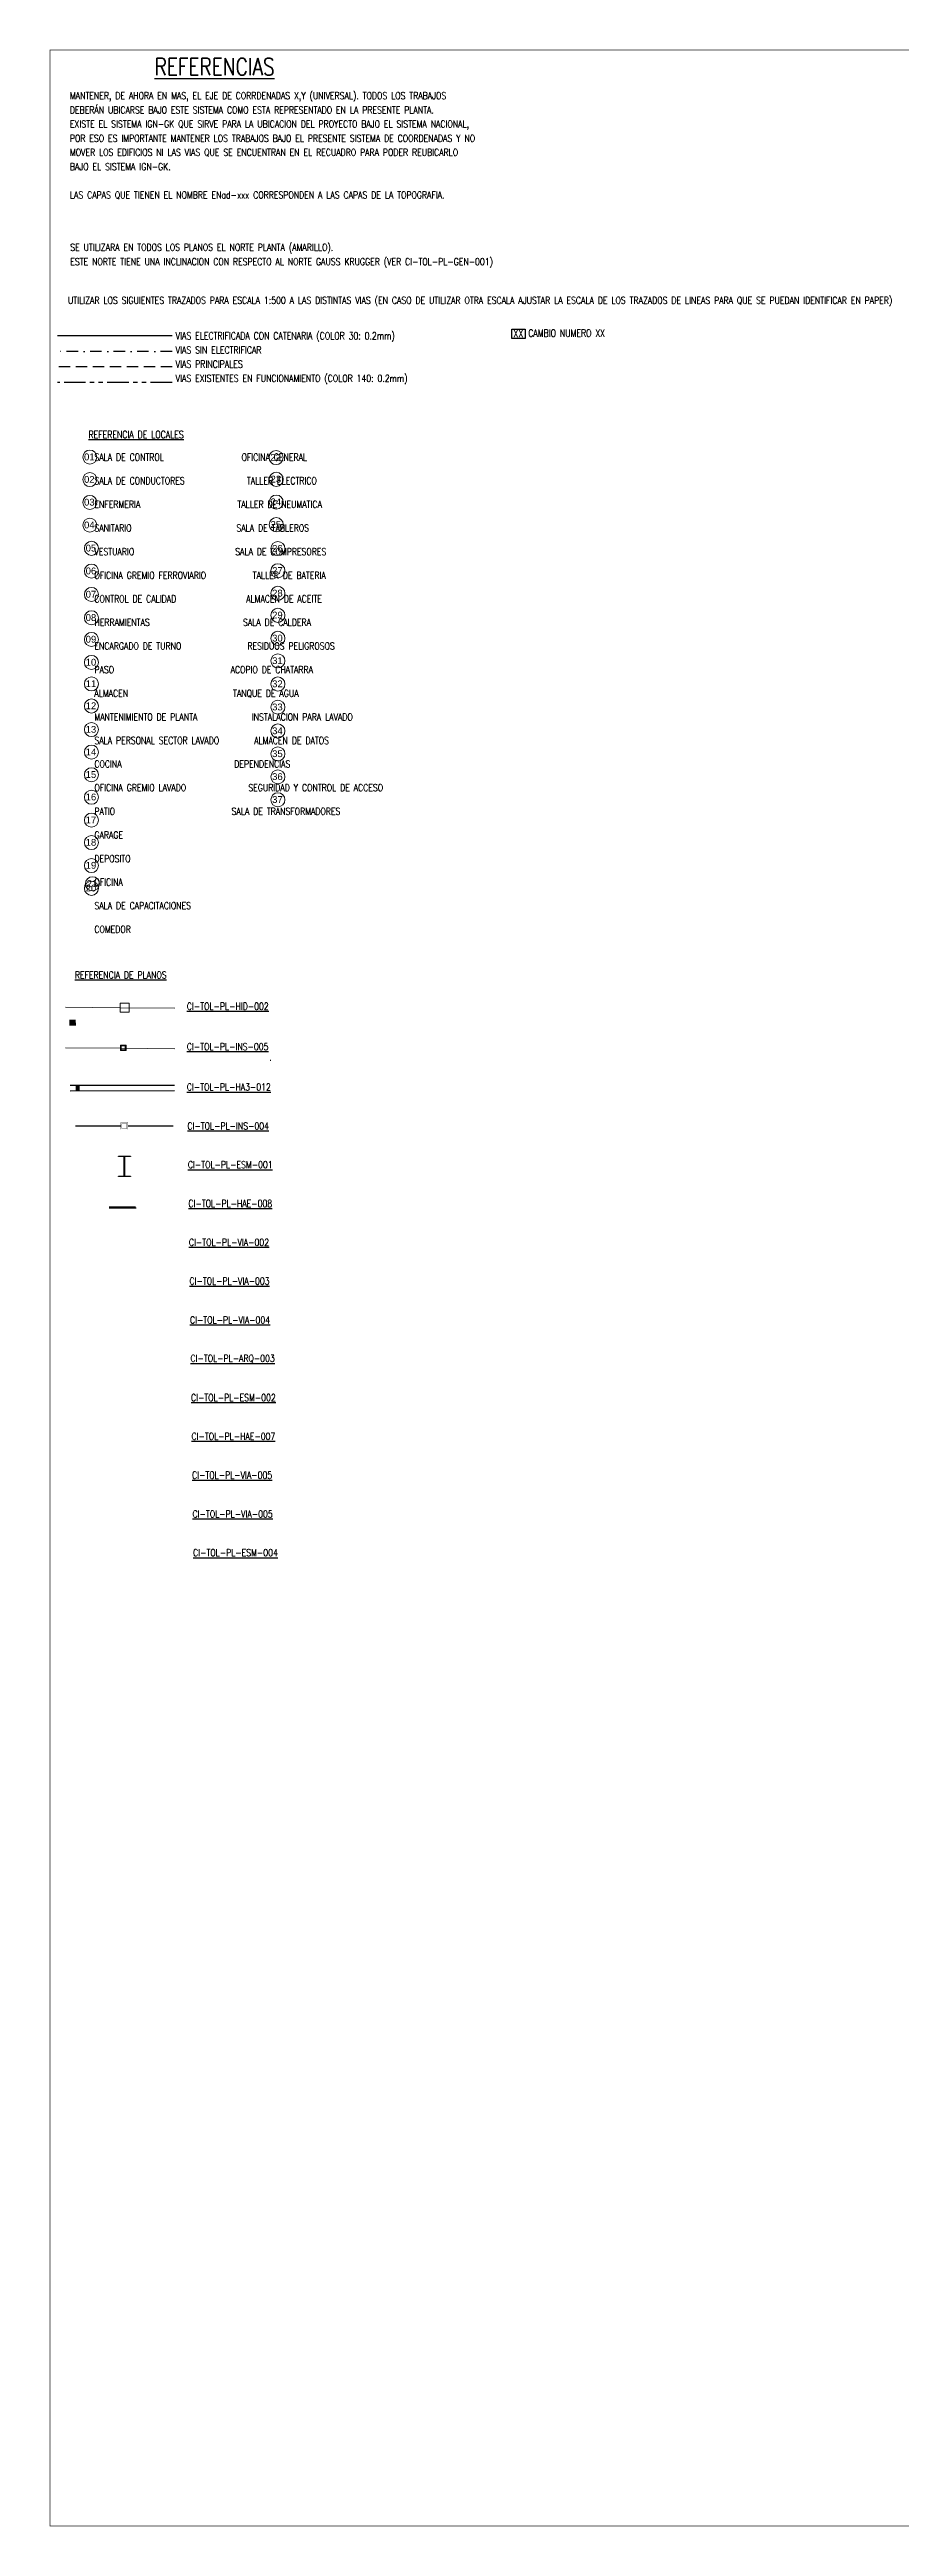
# Model space of a CAD drawing. Header units: millimetres. Extents: x -940 to 1351, y -586 to 711.
# Drawn here: x -237 to -49, y -20 to 526 of the extents above; entities that cross this region are included whole.
import ezdxf
from ezdxf.enums import TextEntityAlignment as Align

# ---------------------------------------------------------------- set-up
doc = ezdxf.new("R2010")
doc.units = ezdxf.units.MM
for name, pattern in [('DASHED2', [0.375, 0.25, -0.125]), ('PHANTOM2', [31.75, 15.875, -3.175, 3.175, -3.175, 3.175, -3.175]), ('TRAZO_Y_PUNTO2', [12.7, 6.35, -3.175, 0, -3.175])]:
    doc.linetypes.add(name, pattern=pattern)
for name, color, linetype in [('camara de inspeccion', 4, 'Continuous'), ('CI-Encofrado-g', 4, 'Continuous'), ('CLOACAL PRIMARIO', 6, 'Continuous'), ('ES-Perfiles-g', 4, 'Continuous'), ('GE-Simbologia', 2, 'Continuous'), ('GE-Textos', 3, 'Continuous'), ('GE-Titulos', 4, 'Continuous'), ('ME- VIAS SIN CAT', 1, 'TRAZO_Y_PUNTO2'), ('ME-Vias con catenarias', 30, 'Continuous'), ('PLATAFORMA LAVADOS', 1, 'Continuous'), ('RECTANGULO', 11, 'Continuous'), ('UNIFILAR RIEL EXISTENTE', 140, 'PHANTOM2'), ('unifilar VIAS Ppales', 5, 'DASHED2')]:
    doc.layers.add(name, color=color, linetype=linetype)
for name, color, linetype, lineweight in [('CI-DRENAJES ZONA VIAS', 5, 'Continuous', 9), ('CI-PLUVIALES', 3, 'Continuous', 9), ('Circulación', 253, 'Continuous', 20)]:
    doc.layers.add(name, color=color, linetype=linetype, lineweight=lineweight)
doc.styles.add('Romans', font='romans.shx', dxfattribs={"width": 0.8})
doc.styles.add('Romans PF', font='romans.shx', dxfattribs={"width": 0.8})
doc.styles.get("Standard").update_dxf_attribs({"font": 'arial.ttf'})

# ---------------------------------------------------------------- blocks, each defined once
blk = doc.blocks.new('CAMARA DRENAJE RANURADO')
at = {"layer": 'CI-DRENAJES ZONA VIAS', "ltscale": 2}
blk.add_lwpolyline([(0, -1), (2, -1), (2, 1), (0, 1)], close=True, dxfattribs=at)
blk = doc.blocks.new('CAMARA PL')
at = {"layer": 'CI-PLUVIALES', "ltscale": 2}
for points in [[(0, -0.6), (1.2, -0.6), (1.2, 0.6), (0, 0.6)], [(0.15, -0.45), (1.05, -0.45), (1.05, 0.45), (0.15, 0.45)]]:
    blk.add_lwpolyline(points, close=True, dxfattribs=at)
blk.add_lwpolyline([(0.35, 0.6), (0.85, 0.6)], dxfattribs=at)
blk = doc.blocks.new('CAMB')
at = {"layer": 'GE-Simbologia'}
blk.add_lwpolyline([(6413053.12, 6135476.25), (6413056.05, 6135476.25), (6413056.05, 6135474.22), (6413053.12, 6135474.22)], close=True, dxfattribs=at)
at = {"layer": 'GE-Textos', "style": 'Romans', "width": 0.8}
blk.add_attdef('10', text='', height=1.6, dxfattribs=at).set_placement((6413054.56, 6135474.5), align=Align.CENTER)

msp = doc.modelspace()

# ---------------------------------------------------------------- linework, layer by layer
at = {"layer": 'camara de inspeccion', "ltscale": 2, "const_width": 0.06}
for points in [[(-221.478, 288.598), (-221.478, 287.848), (-220.728, 287.848), (-219.978, 287.848), (-219.978, 288.598), (-219.978, 289.348), (-220.728, 289.348), (-221.478, 289.348)], [(-221.278, 288.598), (-221.278, 288.048), (-220.728, 288.048), (-220.178, 288.048), (-220.178, 288.598), (-220.178, 289.148), (-220.728, 289.148), (-221.278, 289.148)]]:
    msp.add_lwpolyline(points, close=True, dxfattribs=at)
at = {"layer": 'CI-DRENAJES ZONA VIAS', "ltscale": 2}
for p, q in [((-221.639, 314.673), (-233.679, 314.782)), ((-209.599, 314.564), (-221.639, 314.673))]:
    msp.add_line(p, q, dxfattribs=at)
at = {"layer": 'CI-Encofrado-g', "ltscale": 0.2}
for p, q in [((-218.288, 270.669), (-224.088, 270.669)), ((-218.088, 270.469), (-224.088, 270.469))]:
    msp.add_line(p, q, dxfattribs=at)
at = {"layer": 'CI-PLUVIALES'}
for p, q in [((-221.639, 305.748), (-233.679, 305.857)), ((-209.599, 305.638), (-221.639, 305.748))]:
    msp.add_line(p, q, dxfattribs=at)
at = {"layer": 'Circulación', "ltscale": 2}
for centre in [(-228.346, 436.177), (-187.254, 436.078), (-228.346, 431.211), (-187.206, 431.268), (-228.346, 426.182), (-187.206, 426.243), (-228.346, 421.152), (-187.206, 421.265), (-227.989, 416.047), (-186.848, 415.992), (-227.989, 411.018), (-186.848, 411.103), (-227.989, 405.87), (-186.848, 406.115), (-227.989, 400.722), (-186.848, 401.264), (-227.989, 395.946), (-186.848, 396.183), (-227.989, 390.875), (-186.848, 391.208), (-227.989, 386.115), (-227.989, 381.248), (-186.848, 386.1), (-227.989, 376.056), (-186.848, 380.993), (-186.848, 375.739), (-227.989, 371.074), (-186.848, 370.682), (-227.989, 366.092), (-186.848, 365.624), (-227.989, 361.127), (-186.848, 360.567), (-227.989, 356.068), (-227.989, 351.124), (-227.989, 346.052), (-227.989, 341.026), (-227.771, 342.033)]:
    msp.add_circle(centre, 1.552, dxfattribs=at)
at = {"layer": 'CLOACAL PRIMARIO', "lineweight": 30, "ltscale": 2}
for p, q in [((-231.478, 288.598), (-221.478, 288.598)), ((-219.978, 288.598), (-209.978, 288.598))]:
    msp.add_line(p, q, dxfattribs=at)
at = {"layer": 'ES-Perfiles-g'}
msp.add_line((-188.553, 303.095), (-188.394, 303.095), dxfattribs=at)
msp.add_lwpolyline([(-220.782, 281.86), (-222.047, 281.86), (-222.047, 281.919), (-219.398, 281.919), (-219.398, 281.86), (-220.663, 281.86), (-220.663, 277.478), (-219.398, 277.478), (-219.398, 277.419), (-222.047, 277.419), (-222.047, 277.478), (-220.782, 277.478)], close=True, dxfattribs=at)
at = {"layer": 'ME- VIAS SIN CAT', "ltscale": 0.4}
msp.add_line((-210.214, 459.444), (-235.449, 459.444), dxfattribs=at)
at = {"layer": 'ME-Vias con catenarias'}
msp.add_line((-210.214, 462.944), (-235.449, 462.944), dxfattribs=at)
at = {"layer": 'PLATAFORMA LAVADOS', "ltscale": 2}
for p, q in [((-232.703, 310.786), (-232.704, 311.986)), ((-232.413, 310.787), (-232.414, 311.987)), ((-232.123, 310.787), (-232.124, 311.987)), ((-231.833, 310.787), (-231.834, 311.987)), ((-231.543, 310.787), (-231.544, 311.987)), ((-232.704, 297.568), (-209.672, 297.578)), ((-232.703, 296.368), (-209.683, 296.378)), ((-231.263, 296.369), (-231.264, 297.569)), ((-230.983, 296.369), (-230.984, 297.569)), ((-230.703, 296.369), (-230.704, 297.569)), ((-230.703, 296.369), (-230.704, 297.569))]:
    msp.add_line(p, q, dxfattribs=at)
at = {"layer": 'RECTANGULO', "const_width": 0.2}
msp.add_lwpolyline([(-237.134, 526.003), (-46.937, 526.003), (-43.932, -20.341), (-237.134, -20.341)], close=True, dxfattribs=at)
at = {"layer": 'UNIFILAR RIEL EXISTENTE', "ltscale": 0.3}
msp.add_line((-210.214, 452.625), (-235.449, 452.625), dxfattribs=at)
at = {"layer": 'unifilar VIAS Ppales', "ltscale": 10}
msp.add_line((-210.214, 456.08), (-235.449, 456.08), dxfattribs=at)

# ---------------------------------------------------------------- block references
at = {"layer": 'CI-DRENAJES ZONA VIAS', "rotation": 179.7273519336638}
msp.add_blockref('CAMARA DRENAJE RANURADO', (-219.639, 314.664), dxfattribs=at)
at = {"layer": 'CI-PLUVIALES'}
msp.add_blockref('CAMARA PL', (-221.564, 305.826), dxfattribs=at)
at = {"layer": 'GE-Simbologia'}
ref = msp.add_blockref('CAMB', (-6413188.371, -6135011.87), dxfattribs=at)
ref.add_attrib('C10', 'XX', dxfattribs={"layer": 'GE-Textos', "height": 1.6, "style": 'Romans', "width": 0.8}).set_placement((-133.81, 462.629), align=Align.CENTER)

# ---------------------------------------------------------------- texts
at = {"layer": 'Circulación', "char_height": 1.5, "attachment_point": 1}
for s, insert, width in [('01', (-229.619, 436.972), 1.60642), ('02', (-229.619, 432.007), 1.05), ('22', (-188.518, 436.873), 1.05), ('23', (-188.479, 432.064), 1.64902), ('03', (-229.619, 426.977), 1.05), ('24', (-188.479, 427.038), 1.05), ('04', (-229.619, 421.948), 1.05), ('25', (-188.479, 422.06), 1.05), ('05', (-229.262, 416.842), 1.05), ('26', (-188.121, 416.787), 1.05), ('06', (-229.262, 411.813), 1.05), ('27', (-188.121, 411.898), 1.05), ('07', (-229.262, 406.665), 1.05), ('28', (-188.121, 406.91), 1.05), ('08', (-229.262, 401.517), 1.05), ('29', (-188.121, 402.06), 1.05), ('09', (-229.262, 396.741), 1.05), ('30', (-188.121, 396.978), 1.05), ('10', (-229.262, 391.67), 1.05), ('31', (-188.121, 392.003), 1.05), ('11', (-229.262, 386.911), 1.05), ('32', (-188.121, 386.896), 1.05), ('12', (-229.262, 382.043), 1.05), ('33', (-188.121, 381.788), 1.05), ('13', (-229.262, 376.852), 1.05), ('14', (-229.262, 371.869), 1.05), ('34', (-188.121, 376.534), 1.05), ('15', (-229.262, 366.887), 1.05), ('35', (-188.121, 371.477), 1.05), ('36', (-188.121, 366.42), 1.05), ('16', (-229.262, 361.922), 1.05), ('37', (-188.121, 361.363), 1.05), ('17', (-229.262, 356.863), 1.05), ('18', (-229.262, 351.919), 1.05), ('19', (-229.262, 346.848), 1.05), ('20', (-229.262, 341.822), 1.05), ('21', (-229.044, 342.829), 1.05)]:
    msp.add_mtext(s, dxfattribs=dict(at, insert=insert, width=width))
at = {"layer": 'GE-Textos', "char_height": 2.5, "attachment_point": 4, "line_spacing_factor": 1.200001, "style": 'Romans PF'}
for s, insert, width in [('{\\H0.625x;\\C3;MANTENER, DE AHORA EN MAS, EL EJE DE CORRDENADAS X,Y (UNIVERSAL). TODOS LOS TRABAJOS DEBERÁN UBICARSE BAJO ESTE SISTEMA COMO ESTA REPRESENTADO EN LA PRESENTE PLANTA.\\PEXISTE EL SISTEMA IGN-GK QUE SIRVE PARA LA UBICACION DEL PROYECTO BAJO EL SISTEMA NACIONAL, POR ESO ES IMPORTANTE MANTENER LOS TRABAJOS BAJO EL PRESENTE SISTEMA DE COORDENADAS Y NO MOVER LOS EDIFICIOS NI LAS VIAS QUE SE ENCUENTRAN EN EL RECUADRO PARA PODER REUBICARLO BAJO EL SISTEMA IGN-GK.\\P\\PLAS CAPAS QUE TIENEN EL NOMBRE ENad-xxx CORRESPONDEN A LAS CAPAS DE LA TOPOGRAFIA.}', (-232.743, 504.894), 97.92456), ('{\\H0.625x;\\C3;SE UTILIZARA EN TODOS LOS PLANOS EL NORTE PLANTA (AMARILLO).\\PESTE NORTE TIENE UNA INCLINACION CON RESPECTO AL NORTE GAUSS KRUGGER (VER CI-TOL-PL-GEN-001) }', (-232.661, 480.612), 137.66825), ('{\\H0.625x;\\C3;UTILIZAR LOS SIGUIENTES TRAZADOS PARA ESCALA 1:500 A LAS DISTINTAS VIAS (EN CASO DE UTILIZAR OTRA ESCALA AJUSTAR LA ESCALA DE LOS TRAZADOS DE LINEAS PARA QUE SE PUEDAN IDENTIFICAR EN PAPER)}', (-233.164, 470.498), 186.84865)]:
    msp.add_mtext(s, dxfattribs=dict(at, insert=insert, width=width))
at = {"layer": 'GE-Textos', "insert": (-230.764, 436.934), "char_height": 1.25, "width": 86.7887, "attachment_point": 1, "style": 'Romans'}
msp.add_mtext('{\\H1.25x;    SALA DE CONTROL                    OFICINA GENERAL\\P\\P    SALA DE CONDUCTORES                TALLER ELECTRICO\\P\\P    ENFERMERIA                         TALLER DE NEUMATICA\\P\\P    SANITARIO                           SALA DE TABLEROS\\P\\P    VESTUARIO                          SALA DE COMPRESORES\\P\\P    OFICINA GREMIO FERROVIARIO            TALLER DE BATERIA\\P\\P    CONTROL DE CALIDAD                  ALMACEN DE ACEITE\\P\\P    HERRAMIENTAS                        SALA DE CALDERA\\P\\P    ENCARGADO DE TURNO                 RESIDUOS PELIGROSOS\\P\\P    PASO                              ACOPIO DE CHATARRA\\P\\P    ALMACEN                           TANQUE DE AGUA\\P\\P    MANTENIMIENTO DE PLANTA              INSTALACION PARA LAVADO\\P\\P    SALA PERSONAL SECTOR LAVADO         ALMACEN DE DATOS\\P\\P    COCINA                             DEPENDENCIAS\\P\\P    OFICINA GREMIO LAVADO                SEGURIDAD Y CONTROL DE ACCESO              \\P    \\P    PATIO                              SALA DE TRANSFORMADORES\\P\\P    GARAGE\\P\\P    DEPOSITO\\P\\P    OFICINA\\P\\P    SALA DE CAPACITACIONES\\P\\P    COMEDOR\\P}\\P  ', dxfattribs=at)
at = {"layer": 'GE-Titulos', "attachment_point": 4, "line_spacing_factor": 1.200001, "style": 'Romans PF'}
for s, insert, char_height, width in [('{\\H0.75x;\\LREFERENCIAS}', (-214.055, 522.324), 5, 356.77791), ('{\\H0.625x;\\L\\C3;\\P\\lVIAS ELECTRIFICADA CON CATENARIA (COLOR 30: 0.2mm)\\PVIAS SIN ELECTRIFICAR\\PVIAS PRINCIPALES\\PVIAS EXISTENTES EN FUNCIONAMIENTO (COLOR 140: 0.2mm)}', (-209.389, 459.549), 2.5, 62.4391), ('{\\H0.625x;\\L\\C3;\\P\\lCAMBIO NUMERO XX}', (-131.6, 465.083), 2.5, 62.4391), ('{\\H0.625x;\\L\\C3;REFERENCIA DE LOCALES}', (-228.623, 441.155), 2.5, 62.4391), ('{\\H0.625x;\\L\\C3;REFERENCIA DE PLANOS}', (-231.645, 321.901), 2.5, 62.4391), ('{\\H0.625x;\\L\\C3;CI-TOL-PL-HID-002}', (-206.936, 315.011), 2.5, 62.4391), ('{\\H0.625x;\\L\\C3;CI-TOL-PL-INS-005}', (-206.936, 306.085), 2.5, 62.4391), ('{\\H0.625x;\\L\\C3;CI-TOL-PL-HA3-012}', (-206.936, 297.16), 2.5, 62.4391), ('{\\H0.625x;\\L\\C3;CI-TOL-PL-INS-004}', (-206.821, 288.598), 2.5, 62.4391), ('{\\H0.625x;\\L\\C3;CI-TOL-PL-ESM-001}', (-206.707, 280.035), 2.5, 62.4391), ('{\\H0.625x;\\L\\C3;CI-TOL-PL-HAE-008}', (-206.592, 271.473), 2.5, 62.4391), ('{\\H0.625x;\\L\\C3;CI-TOL-PL-VIA-002}', (-206.478, 262.91), 2.5, 62.4391), ('{\\H0.625x;\\L\\C3;CI-TOL-PL-VIA-003}', (-206.363, 254.348), 2.5, 62.4391), ('{\\H0.625x;\\L\\C3;CI-TOL-PL-VIA-004}', (-206.249, 245.786), 2.5, 62.4391), ('{\\H0.625x;\\L\\C3;CI-TOL-PL-ARQ-003}', (-206.134, 237.223), 2.5, 62.4391), ('{\\H0.625x;\\L\\C3;CI-TOL-PL-ESM-002}', (-206.02, 228.661), 2.5, 62.4391), ('{\\H0.625x;\\L\\C3;CI-TOL-PL-HAE-007}', (-205.905, 220.098), 2.5, 62.4391), ('{\\H0.625x;\\L\\C3;CI-TOL-PL-VIA-005}', (-205.791, 211.536), 2.5, 62.4391), ('{\\H0.625x;\\L\\C3;CI-TOL-PL-VIA-005}', (-205.676, 202.974), 2.5, 62.4391), ('{\\H0.625x;\\L\\C3;CI-TOL-PL-ESM-004}', (-205.561, 194.411), 2.5, 62.4391)]:
    msp.add_mtext(s, dxfattribs=dict(at, insert=insert, char_height=char_height, width=width))

doc.saveas('drawing.dxf')
